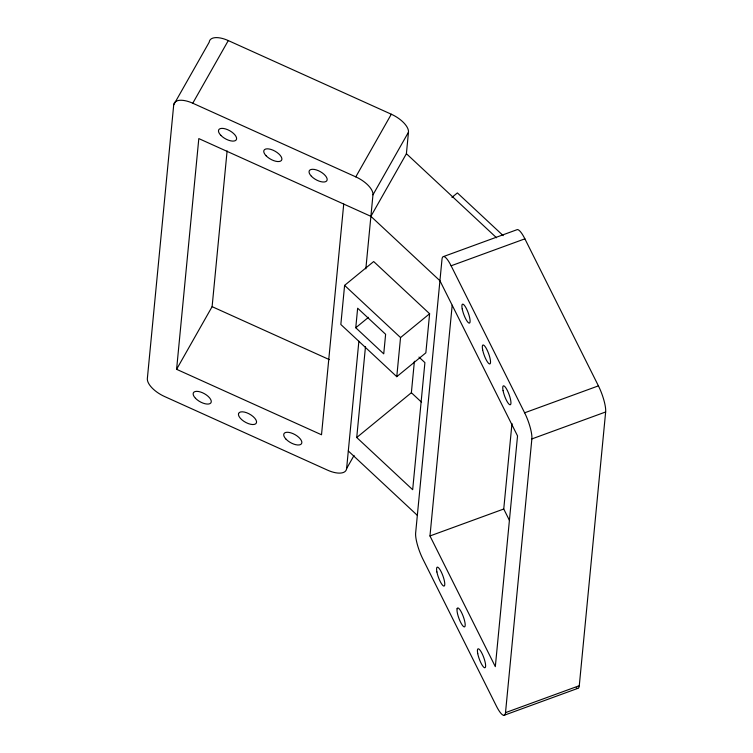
<?xml version="1.0" encoding="UTF-8"?>
<svg xmlns="http://www.w3.org/2000/svg" width="753" height="753" viewBox="0 0 753 753"><rect width="100%" height="100%" fill="white"/><g stroke="black" fill="none" stroke-linecap="round" stroke-linejoin="round"><path stroke-width="1.13" d="M452.186 305.238L429.972 535.957L495.323 666.64L517.537 435.921L439.931 280.737L370.9 216.337L406.404 153.697L408.474 132.189A20.19 9.149 29.5 0 0 391.306 114.221L228.281 40.577A20.19 9.149 29.5 0 0 209.221 42.168L173.717 104.808L147.353 378.543A20.19 9.149 29.5 0 0 164.531 396.502L327.555 470.154A20.19 9.149 29.5 0 0 346.615 468.564L354.061 455.424M343.726 204.063L321.512 434.773L176.597 369.309L198.811 138.59L370.9 216.337M176.597 369.309L212.111 306.659L227.105 150.901M344.601 285.387L340.836 324.487L396.775 376.669L425.85 352.837L429.615 313.737L373.676 261.545L344.601 285.387L400.54 337.57L396.775 376.669M355.764 327.753L357.647 308.203L385.621 334.294L383.738 353.854L355.764 327.753L368.499 317.314M346.615 468.564L358.87 341.241M365.836 268.868L372.97 194.829L408.474 132.189M418.979 357.082L424.908 362.617L412.672 489.704L356.734 437.512L365.487 346.568M356.734 437.512L411.373 392.718L414.404 361.242M509.499 520.502L503.748 509.009L511.974 423.515M505.508 712.649L531.863 438.924A20.19 4.716 69.9 0 0 524.634 412.804L451.113 265.79A20.19 4.716 69.9 0 0 442.002 259.23L415.647 532.955A20.19 4.716 69.9 0 0 422.875 559.065L496.396 706.088A20.19 4.716 69.9 0 0 505.508 712.649L579.283 685.701L605.647 411.976A20.19 4.716 69.9 0 0 598.419 385.865L524.888 238.842A20.19 4.716 69.9 0 0 517.339 229.58L443.564 256.528M173.717 104.808A20.19 9.149 29.5 0 1 192.768 103.217L228.281 40.577M372.97 194.829A20.19 9.149 29.5 0 0 355.793 176.87L391.306 114.221M451.941 197.38L457.4 192.919L503.164 235.614M400.54 337.57L429.615 313.737M451.113 265.79L524.888 238.842M524.634 412.804L598.419 385.865M531.863 438.924L605.647 411.976M429.972 535.957L503.748 509.009M503.945 715.35L577.72 688.402M192.768 103.217L355.793 176.87M212.111 306.659L329.315 359.614M406.404 153.697L496.538 237.769M411.373 392.718L421.548 402.206M348.31 450.962L417.341 515.363M579.283 685.701A20.19 4.716 69.9 0 1 576.224 687.828M238.55 413.576L238.475 414.875A10.1 4.574 29.5 0 0 246.052 422.584L248.415 423.628A10.1 4.574 29.5 0 0 256.453 422.772L256.528 421.473A10.1 4.574 29.5 0 0 248.951 413.764L246.589 412.719A10.1 4.574 29.5 0 0 238.55 413.576M457.08 608.772L456.986 610.099A10.1 2.363 69.9 0 0 460.177 621.394L461.25 623.503A10.1 2.363 69.9 0 0 465.1 626.082L465.203 624.755A10.1 2.363 69.9 0 0 462.003 613.46L460.94 611.351A10.1 2.363 69.9 0 0 457.08 608.772M220.798 135.305A10.1 4.574 29.5 0 0 236.169 139.954A10.1 4.574 29.5 0 0 225.646 128.961A10.1 4.574 29.5 0 0 220.798 135.305M286.046 439.197A10.1 4.574 29.5 0 0 301.416 443.846A10.1 4.574 29.5 0 0 290.893 432.853A10.1 4.574 29.5 0 0 286.046 439.197M436.9 571.96A10.1 2.363 69.9 0 0 443.969 586.107A10.1 2.363 69.9 0 0 441.136 571.696A10.1 2.363 69.9 0 0 436.9 571.96M477.741 653.632A10.1 2.363 69.9 0 0 484.819 667.779A10.1 2.363 69.9 0 0 481.986 653.378A10.1 2.363 69.9 0 0 477.741 653.632M462.22 308.984A10.1 2.363 69.9 0 0 469.298 323.131A10.1 2.363 69.9 0 0 466.465 308.721A10.1 2.363 69.9 0 0 462.22 308.984M266.082 155.758A10.1 4.574 29.5 0 0 281.453 160.417A10.1 4.574 29.5 0 0 270.929 149.414A10.1 4.574 29.5 0 0 266.082 155.758M311.375 176.221A10.1 4.574 29.5 0 0 326.736 180.871A10.1 4.574 29.5 0 0 316.222 169.877A10.1 4.574 29.5 0 0 311.375 176.221M195.479 398.281A10.1 4.574 29.5 0 0 210.84 402.93A10.1 4.574 29.5 0 0 200.326 391.936A10.1 4.574 29.5 0 0 195.479 398.281M482.645 349.825A10.1 2.363 69.9 0 0 489.714 363.972A10.1 2.363 69.9 0 0 486.89 349.561A10.1 2.363 69.9 0 0 482.645 349.825M503.07 390.656A10.1 2.363 69.9 0 0 510.139 404.803A10.1 2.363 69.9 0 0 507.315 390.402A10.1 2.363 69.9 0 0 503.07 390.656"/></g></svg>
